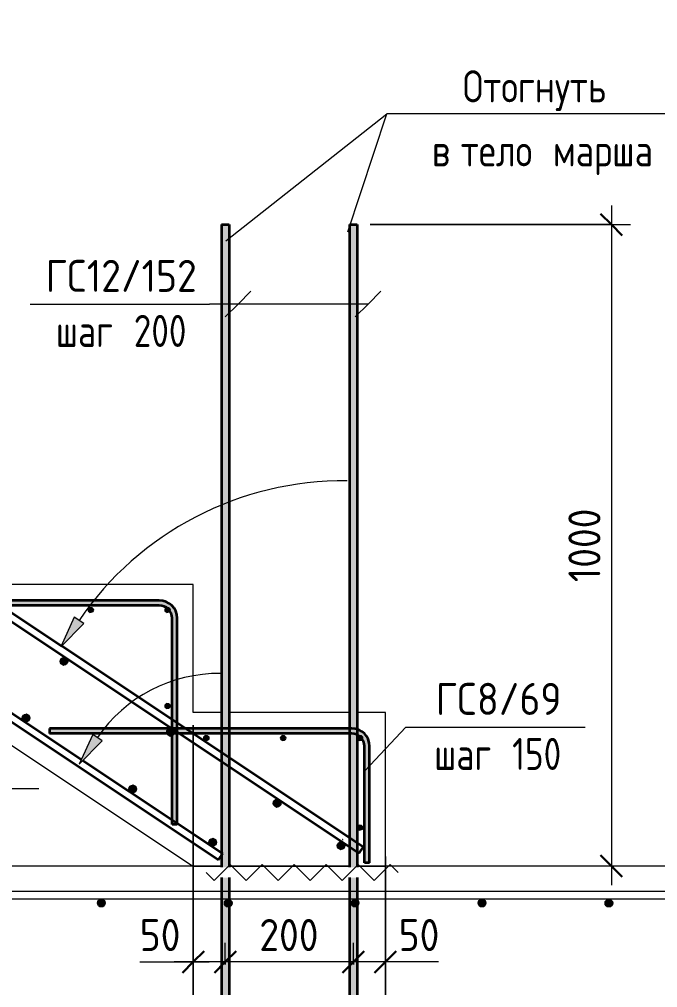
# Model space of a CAD drawing. Header units: millimetres. Extents: x 1059 to 21651, y -4238 to 7265.
# Drawn here: x 4099 to 5095, y -3200 to -1687 of the extents above; entities that cross this region are included whole.
import ezdxf

# ---------------------------------------------------------------- set-up
doc = ezdxf.new("R2010")
doc.units = ezdxf.units.MM
doc.linetypes.add('01 Штриховая _4 мм_', pattern=[6, 3.5, -2.5])
for name, color, linetype, lineweight in [('AA_Dim', 7, 'Continuous', 9), ('AA_Dim-20', 7, 'Continuous', 9), ('AA_Oformlenie', 7, 'Continuous', 9), ('AA_Vinoska', 7, 'Continuous', 9), ('AF_Perekritie', 7, 'Continuous', 60), ('AF_Perekritie_Опалубка', 253, 'Continuous', 20), ('KR_Armatura', 7, 'Continuous', 20), ('KR_Armatura_Tonkie', 7, 'Continuous', 20), ('KR_Fundament', 7, 'Continuous', 20)]:
    doc.layers.add(name, color=color, linetype=linetype, lineweight=lineweight)
doc.styles.add('GOST Common', font='GOST_Common.ttf', dxfattribs={"width": 0.85, "height": 50})
doc.styles.add('ISOCPEUR_1', font='isocpeur.TTF', dxfattribs={"width": 0.9, "height": 50})
doc.styles.add('ISOCPEUR_2', font='isocpeur.TTF', dxfattribs={"width": 0.8, "height": 50})
doc.dimstyles.new('00_Точн_3_знака__прозр_', dxfattribs={"dimscale": 304.8, "dimtxt": 50.137748, "dimasz": 0.111549, "dimexe": 0.098425, "dimexo": 0.065617, "dimgap": 0.006562, "dimtad": 1, "dimdec": 3, "dimrnd": 0.001, "dimdsep": 46, "dimtxsty": 'ISOCPEUR_1', "dimblk1": 'OBLIQUE', "dimblk2": 'OBLIQUE', "dimsah": 1, "dimcen": 0.09, "dimdle": 0.098425, "dimazin": 0, "dimtfac": 1, "dimtdec": 4, "dimtix": 1, "dimtmove": 1, "dimatfit": 3, "dimfxl": 1, "dimtvp": 1, "dimtolj": 1, "dimtzin": 0, "dimlwd": 18, "dimlwe": 18, "dimarcsym": 2})
doc.dimstyles.new('00_Точн_3_знака__прозр__1', dxfattribs={"dimscale": 304.8, "dimtxt": 50.137748, "dimasz": 0.111549, "dimexe": 0.098425, "dimexo": 0.065617, "dimgap": 0.006562, "dimtad": 1, "dimdec": 3, "dimrnd": 0.001, "dimdsep": 46, "dimtxsty": 'ISOCPEUR_1', "dimblk1": 'OBLIQUE', "dimblk2": 'OBLIQUE', "dimsah": 1, "dimcen": 0.09, "dimdle": 0.098425, "dimazin": 0, "dimtfac": 1, "dimtdec": 4, "dimtix": 1, "dimtmove": 0, "dimatfit": 3, "dimfxl": 1, "dimtvp": 1, "dimtolj": 1, "dimtzin": 0, "dimlwd": 18, "dimlwe": 18, "dimarcsym": 2})
doc.dimstyles.new('05_Округл_5мм__прозр_', dxfattribs={"dimscale": 304.8, "dimtxt": 50.137748, "dimasz": 0.111549, "dimexe": 0.098425, "dimexo": 0.065617, "dimgap": 0.006562, "dimtad": 1, "dimdec": 0, "dimrnd": 5, "dimdsep": 46, "dimtxsty": 'ISOCPEUR_1', "dimblk1": 'OBLIQUE', "dimblk2": 'OBLIQUE', "dimsah": 1, "dimcen": 0.09, "dimdle": 0.098425, "dimazin": 0, "dimtfac": 1, "dimtdec": 4, "dimtix": 1, "dimtmove": 0, "dimatfit": 3, "dimfxl": 1, "dimtvp": 1, "dimtolj": 1, "dimtzin": 0, "dimlwd": 18, "dimlwe": 18, "dimarcsym": 2})

# ---------------------------------------------------------------- blocks, each defined once
blk = doc.blocks.new('Лестница - Лестница-3665978-КР_РЗ_Арм_1')
at = {"layer": 'AF_Perekritie', "lineweight": 20}
for p, q in [((2270, -1612.2), (4369.6, -3010)), ((4370, -2570), (4070, -2570)), ((4370, -2770), (4370, -2570)), ((4414, -2770), (4370, -2770)), ((4614, -2770), (4426, -2770)), ((4670, -2770), (4626, -2770)), ((4670, -3010), (4670, -2770)), ((4369.6, -3010), (4414, -3010)), ((4426, -3010), (4614, -3010)), ((4626, -3010), (4670, -3010))]:
    blk.add_line(p, q, dxfattribs=at)
blk = doc.blocks.new('Последовательность узлов - 3мм масшт20 маскировка-904226-КР_РЗ_Арм_1')
at = {"layer": 'AA_Oformlenie'}
for p, q in [((1982.5, -1624.7), (2007.5, -1599.7)), ((2020, -1612.2), (2007.5, -1599.7)), ((2032.5, -1624.7), (2057.5, -1599.7)), ((2070, -1612.2), (2057.5, -1599.7)), ((2082.5, -1624.7), (2107.5, -1599.7)), ((2120, -1612.2), (2107.5, -1599.7)), ((2132.5, -1624.7), (2157.5, -1599.7)), ((2170, -1612.2), (2157.5, -1599.7)), ((2182.5, -1624.7), (2207.5, -1599.7)), ((2220, -1612.2), (2207.5, -1599.7)), ((2232.5, -1624.7), (2257.5, -1599.7)), ((2270, -1612.2), (2257.5, -1599.7)), ((1970, -1612.2), (1982.5, -1624.7)), ((2020, -1612.2), (2032.5, -1624.7)), ((2070, -1612.2), (2082.5, -1624.7)), ((2120, -1612.2), (2132.5, -1624.7)), ((2170, -1612.2), (2182.5, -1624.7)), ((2220, -1612.2), (2232.5, -1624.7))]:
    blk.add_line(p, q, dxfattribs=at)
blk = doc.blocks.new('079_Обозначение загиба стержня _ЭлУзла_ - Невидимые линии-4117683-КР_РЗ_Арм_1')
at = {"layer": 'AA_Oformlenie'}
blk.add_hatch(color=256, dxfattribs=at).paths.add_polyline_path([(4192.1, -2850.7), (4227.6, -2814.4), (4213, -2804.5)])
for p, q in [((4213, -2804.5), (4192.1, -2850.7)), ((4227.6, -2814.4), (4213, -2804.5)), ((4192.1, -2850.7), (4227.6, -2814.4))]:
    blk.add_line(p, q, dxfattribs=at)
blk.add_arc((4410.2, -2939.2), 230, 89.3466, 145.6466, dxfattribs=at)
at = {"layer": 'AA_Oformlenie', "linetype": '01 Штриховая _4 мм_'}
blk.add_arc((4408.1, -3000.5), 1.41, 359.3466, 55.6466, dxfattribs=at)
blk.add_arc((4408.1, -3000.5), 1.41, 359.3466, 55.6466, dxfattribs=at)
blk = doc.blocks.new('079_Обозначение загиба стержня _ЭлУзла_ - Невидимые линии-4117698-КР_РЗ_Арм_1')
at = {"layer": 'AA_Oformlenie'}
blk.add_hatch(color=256, dxfattribs=at).paths.add_polyline_path([(4163.4, -2667.5), (4198.9, -2631.2), (4184.3, -2621.3)])
for p, q in [((4184.3, -2621.3), (4163.4, -2667.5)), ((4163.4, -2667.5), (4198.9, -2631.2)), ((4198.9, -2631.2), (4184.3, -2621.3))]:
    blk.add_line(p, q, dxfattribs=at)
blk.add_arc((4604.4, -2908.4), 500, 89.3466, 145.6466, dxfattribs=at)
at = {"layer": 'AA_Oformlenie', "linetype": '01 Штриховая _4 мм_'}
blk.add_arc((4602.3, -2969.7), 1.41, 359.3466, 55.6466, dxfattribs=at)
blk.add_arc((4602.3, -2969.7), 1.41, 359.3466, 55.6466, dxfattribs=at)
blk = doc.blocks.new('DIMBLOCK1-КР_РЗ_Арм_1')
at = {"layer": 'AA_Dim-20', "lineweight": 18}
for p, q in [((5022.9, -1978), (5022.9, -3040)), ((4646, -2008), (5052.9, -2008)), ((5022.9, -2008), (4646, -2008)), ((5026.9, -3010), (4992.9, -3010)), ((5022.9, -3010), (5026.9, -3010))]:
    blk.add_line(p, q, dxfattribs=at)
at = {"layer": 'AA_Dim-20', "lineweight": 30}
for p, q in [((5022.9, -2008), (5005.9, -1991)), ((5022.9, -2008), (5039.9, -2025)), ((5022.9, -3010), (5005.9, -2993)), ((5022.9, -3010), (5039.9, -3027))]:
    blk.add_line(p, q, dxfattribs=at)
at = {"layer": 'AA_Dim-20', "color": 0, "lineweight": 18, "insert": (4955.8, -2566.7), "char_height": 50, "width": 138.494, "attachment_point": 1, "rotation": 90, "line_spacing_factor": 1.135194, "style": 'ISOCPEUR_1'}
blk.add_mtext('1000', dxfattribs=at)
blk = doc.blocks.new('_Oblique')
at = {"color": 0, "linetype": 'ByBlock', "lineweight": -2}
blk.add_line((-0.5, -0.5), (0.5, 0.5), dxfattribs=at)
blk = doc.blocks.new('042_М_Арматуры - Диам длина поз _ Шаг-2260295-КР_РЗ_Арм_1')
at = {"layer": 'AA_Vinoska'}
blk.add_line((2320.2, -2386), (2600.2, -2386), dxfattribs=at)
blk = doc.blocks.new('DIMBLOCK8-КР_РЗ_Арм_1')
at = {"layer": 'AA_Dim-20', "lineweight": 18}
for p, q in [((4670, -3030), (4670, -3189.9)), ((4670, -3159.9), (4670, -3030)), ((4620, -3164), (4620, -3129.9)), ((4700, -3159.9), (4620, -3159.9)), ((4620, -3159.9), (4620, -3164)), ((4670.7, -3159.9), (4645, -3159.9)), ((4753.1, -3159.9), (4670.7, -3159.9))]:
    blk.add_line(p, q, dxfattribs=at)
at = {"layer": 'AA_Dim-20', "lineweight": 30}
for p, q in [((4620, -3159.9), (4637, -3142.9)), ((4670, -3159.9), (4687, -3142.9)), ((4620, -3159.9), (4603, -3176.9)), ((4670, -3159.9), (4653, -3176.9))]:
    blk.add_line(p, q, dxfattribs=at)
at = {"layer": 'AA_Dim-20', "color": 0, "lineweight": 18, "insert": (4690.7, -3092.8), "char_height": 50, "width": 74.923, "attachment_point": 1, "line_spacing_factor": 1.135194, "style": 'ISOCPEUR_1'}
blk.add_mtext('50', dxfattribs=at)
blk = doc.blocks.new('DIMBLOCK9-КР_РЗ_Арм_1')
at = {"layer": 'AA_Dim-20', "lineweight": 18}
for p, q in [((4420, -3164), (4420, -3129.9)), ((4620, -3164), (4620, -3129.9)), ((4620, -3159.9), (4420, -3159.9)), ((4420, -3159.9), (4420, -3164)), ((4620, -3159.9), (4620, -3164))]:
    blk.add_line(p, q, dxfattribs=at)
at = {"layer": 'AA_Dim-20', "lineweight": 30}
for p, q in [((4420, -3159.9), (4437, -3142.9)), ((4620, -3159.9), (4637, -3142.9)), ((4420, -3159.9), (4403, -3176.9)), ((4620, -3159.9), (4603, -3176.9))]:
    blk.add_line(p, q, dxfattribs=at)
at = {"layer": 'AA_Dim-20', "color": 0, "lineweight": 18, "insert": (4473.2, -3092.8), "char_height": 50, "width": 112.384, "attachment_point": 1, "line_spacing_factor": 1.135194, "style": 'ISOCPEUR_1'}
blk.add_mtext('200', dxfattribs=at)
blk = doc.blocks.new('DIMBLOCK10-КР_РЗ_Арм_1')
at = {"layer": 'AA_Dim-20', "lineweight": 18}
for p, q in [((4370, -2790), (4370, -3189.9)), ((4370, -3159.9), (4370, -2790)), ((4420, -3164), (4420, -3129.9)), ((4286.4, -3159.9), (4368.9, -3159.9)), ((4420, -3159.9), (4340, -3159.9)), ((4368.9, -3159.9), (4395, -3159.9)), ((4420, -3159.9), (4420, -3164))]:
    blk.add_line(p, q, dxfattribs=at)
at = {"layer": 'AA_Dim-20', "lineweight": 30}
for p, q in [((4370, -3159.9), (4387, -3142.9)), ((4420, -3159.9), (4437, -3142.9)), ((4370, -3159.9), (4353, -3176.9)), ((4420, -3159.9), (4403, -3176.9))]:
    blk.add_line(p, q, dxfattribs=at)
at = {"layer": 'AA_Dim-20', "color": 0, "lineweight": 18, "insert": (4286.4, -3092.8), "char_height": 50, "width": 74.923, "attachment_point": 1, "line_spacing_factor": 1.135194, "style": 'ISOCPEUR_1'}
blk.add_mtext('50', dxfattribs=at)
blk = doc.blocks.new('042_М_Арматуры - Диам длина поз _ Шаг _засечки_-3174167-КР_РЗ_Арм_1')
at = {"layer": 'AA_Vinoska'}
blk.add_line((3451.6, -2754.3), (3731.6, -2754.3), dxfattribs=at)
blk = doc.blocks.new('010_Текст с выноской - Текст 2 строки-4009738-КР_РЗ_Арм_1')
at = {"layer": 'AA_Vinoska'}
blk.add_line((2820.1, -571.8), (2320.1, -571.8), dxfattribs=at)
blk = doc.blocks.new('DIMBLOCK16-КР_РЗ_Арм_1')
at = {"layer": 'AA_Dim-20', "lineweight": 18}
for p, q in [((4370, -2790), (4370, -4023.3)), ((4370, -3993.3), (4370, -2790)), ((2270, -3030), (2270, -4023.3)), ((2270, -3993.3), (2270, -3030)), ((2270, -3993.3), (4370, -3993.3))]:
    blk.add_line(p, q, dxfattribs=at)
at = {"layer": 'AA_Dim-20', "lineweight": 30}
for p, q in [((2270, -3993.3), (2287, -3976.3)), ((4370, -3993.3), (4387, -3976.3)), ((2270, -3993.3), (2253, -4010.3)), ((4370, -3993.3), (4353, -4010.3))]:
    blk.add_line(p, q, dxfattribs=at)
at = {"layer": 'AA_Dim-20', "color": 0, "lineweight": 18, "insert": (3262.3, -3926.2), "char_height": 50, "width": 138.494, "attachment_point": 1, "line_spacing_factor": 1.135194, "style": 'ISOCPEUR_1'}
blk.add_mtext('2100', dxfattribs=at)
blk = doc.blocks.new('DIMBLOCK17-КР_РЗ_Арм_1')
at = {"layer": 'AA_Dim-20', "lineweight": 18}
for p, q in [((4370, -2790), (4370, -4023.3)), ((4370, -3993.3), (4370, -2790)), ((4670, -2995.2), (4670, -4023.3)), ((4670, -3993.3), (4670, -2995.2)), ((4370, -3993.3), (4670, -3993.3))]:
    blk.add_line(p, q, dxfattribs=at)
at = {"layer": 'AA_Dim-20', "lineweight": 30}
for p, q in [((4370, -3993.3), (4387, -3976.3)), ((4670, -3993.3), (4687, -3976.3)), ((4370, -3993.3), (4353, -4010.3)), ((4670, -3993.3), (4653, -4010.3))]:
    blk.add_line(p, q, dxfattribs=at)
at = {"layer": 'AA_Dim-20', "color": 0, "lineweight": 18, "insert": (4473.2, -3926.2), "char_height": 50, "width": 112.384, "attachment_point": 1, "line_spacing_factor": 1.135194, "style": 'ISOCPEUR_1'}
blk.add_mtext('300', dxfattribs=at)
blk = doc.blocks.new('DIMBLOCK18-КР_РЗ_Арм_1')
at = {"layer": 'AA_Dim-20', "lineweight": 18}
for p, q in [((4670, -2995.2), (4670, -4023.3)), ((4670, -3993.3), (4670, -2995.2)), ((6660, -3330), (6660, -4023.3)), ((6660, -3993.3), (6660, -3330)), ((4670, -3993.3), (6660, -3993.3))]:
    blk.add_line(p, q, dxfattribs=at)
at = {"layer": 'AA_Dim-20', "lineweight": 30}
for p, q in [((4670, -3993.3), (4687, -3976.3)), ((6660, -3993.3), (6677, -3976.3)), ((4670, -3993.3), (4653, -4010.3)), ((6660, -3993.3), (6643, -4010.3))]:
    blk.add_line(p, q, dxfattribs=at)
at = {"layer": 'AA_Dim-20', "color": 0, "lineweight": 18, "insert": (5607.3, -3926.2), "char_height": 50, "width": 138.494, "attachment_point": 1, "line_spacing_factor": 1.135194, "style": 'ISOCPEUR_1'}
blk.add_mtext('1990', dxfattribs=at)

msp = doc.modelspace()

# ---------------------------------------------------------------- hatches: boundary and pattern name
at = {"layer": 'KR_Armatura'}
h = msp.add_hatch(color=256, dxfattribs=at)
edge = h.paths.add_edge_path()
edge.add_arc((4210, -2610), 4, 0, 360)
for points in [[(4208.7639, -2613.8042), (4213.2361, -2612.3511), (4213.2361, -2607.6489), (4208.7639, -2606.1958), (4206, -2610)], [(4328.7639, -2613.8042), (4333.2361, -2612.3511), (4333.2361, -2607.6489), (4328.7639, -2606.1958), (4326, -2610)], [(4167.6636, -2696.1514), (4173.0403, -2693.4886), (4173.4227, -2687.5008), (4168.4282, -2684.1758), (4163.0515, -2686.8386), (4162.6691, -2692.8264)], [(4328.7639, -2763.8042), (4333.2361, -2762.3511), (4333.2361, -2757.6489), (4328.7639, -2756.1958), (4326, -2760)], [(4108.6226, -2784.8358), (4113.9994, -2782.173), (4114.3817, -2776.1852), (4109.3873, -2772.8602), (4104.0105, -2775.523), (4103.6282, -2781.5108)], [(4334.1447, -2806.9848), (4339.5214, -2804.322), (4339.9037, -2798.3342), (4334.9093, -2795.0092), (4329.5325, -2797.672), (4329.1502, -2803.6598)], [(4389.1806, -2813.8042), (4393.6527, -2812.3511), (4393.6527, -2807.6489), (4389.1806, -2806.1958), (4386.4167, -2810)], [(4509.1806, -2813.8042), (4513.6527, -2812.3511), (4513.6527, -2807.6489), (4509.1806, -2806.1958), (4506.4167, -2810)], [(4629.1806, -2813.8042), (4633.6527, -2812.3511), (4633.6527, -2807.6489), (4629.1806, -2806.1958), (4626.4167, -2810)], [(4275.1037, -2895.6692), (4280.4805, -2893.0064), (4280.8628, -2887.0186), (4275.8684, -2883.6936), (4270.4916, -2886.3564), (4270.1093, -2892.3442)], [(4500.6257, -2917.8183), (4506.0025, -2915.1555), (4506.3848, -2909.1677), (4501.3904, -2905.8426), (4496.0136, -2908.5055), (4495.6313, -2914.4933)], [(4629.1806, -2953.8042), (4633.6527, -2952.3511), (4633.6527, -2947.6489), (4629.1806, -2946.1958), (4626.4167, -2950)], [(4399.9645, -2978.7943), (4405.3413, -2976.1315), (4405.7236, -2970.1437), (4400.7292, -2966.8187), (4395.3524, -2969.4815), (4394.9701, -2975.4693)], [(4600.5144, -2984.3183), (4605.8911, -2981.6555), (4606.2734, -2975.6677), (4601.279, -2972.3427), (4595.9023, -2975.0055), (4595.5199, -2980.9933)]]:
    msp.add_hatch(color=256, dxfattribs=at).paths.add_polyline_path(points)
h = msp.add_hatch(color=256, dxfattribs=at)
edge = h.paths.add_edge_path()
edge.add_arc((4330, -2610), 4, 0, 360)
h = msp.add_hatch(color=256, dxfattribs=at)
edge = h.paths.add_edge_path()
edge.add_arc((4168.0459, -2690.1636), 6, 0, 360)
h = msp.add_hatch(color=256, dxfattribs=at)
edge = h.paths.add_edge_path()
edge.add_arc((4330, -2760), 4, 0, 360)
h = msp.add_hatch(color=256, dxfattribs=at)
edge = h.paths.add_edge_path()
edge.add_arc((4109.005, -2778.848), 6, 0, 360)
h = msp.add_hatch(color=256, dxfattribs=at)
edge = h.paths.add_edge_path()
edge.add_arc((4334.527, -2800.997), 6, 0, 360)
h = msp.add_hatch(color=256, dxfattribs=at)
edge = h.paths.add_edge_path()
edge.add_arc((4390.4167, -2810), 4, 0, 360)
h = msp.add_hatch(color=256, dxfattribs=at)
edge = h.paths.add_edge_path()
edge.add_arc((4510.4167, -2810), 4, 0, 360)
h = msp.add_hatch(color=256, dxfattribs=at)
edge = h.paths.add_edge_path()
edge.add_arc((4630.4167, -2810), 4, 0, 360)
h = msp.add_hatch(color=256, dxfattribs=at)
edge = h.paths.add_edge_path()
edge.add_arc((4275.486, -2889.6814), 6, 0, 360)
h = msp.add_hatch(color=256, dxfattribs=at)
edge = h.paths.add_edge_path()
edge.add_arc((4501.008, -2911.8305), 6, 0, 360)
h = msp.add_hatch(color=256, dxfattribs=at)
edge = h.paths.add_edge_path()
edge.add_arc((4630.4167, -2950), 4, 0, 360)
h = msp.add_hatch(color=256, dxfattribs=at)
edge = h.paths.add_edge_path()
edge.add_arc((4400.3468, -2972.8065), 6, 0, 360)
h = msp.add_hatch(color=256, dxfattribs=at)
edge = h.paths.add_edge_path()
edge.add_arc((4600.8967, -2978.3305), 6, 0, 360)
at = {"layer": 'KR_Armatura', "lineweight": 9}
h = msp.add_hatch(color=256, dxfattribs=at)
edge = h.paths.add_edge_path()
edge.add_arc((4226.4348, -3068), 6, 0, 360)
for points in [[(4223.4348, -3073.1962), (4229.4348, -3073.1962), (4232.4348, -3068), (4229.4348, -3062.8038), (4223.4348, -3062.8038), (4220.4348, -3068)], [(4421.5652, -3073.1962), (4427.5652, -3073.1962), (4430.5652, -3068), (4427.5652, -3062.8038), (4421.5652, -3062.8038), (4418.5652, -3068)], [(4619.6957, -3073.1962), (4625.6957, -3073.1962), (4628.6957, -3068), (4625.6957, -3062.8038), (4619.6957, -3062.8038), (4616.6957, -3068)], [(4817.8261, -3073.1962), (4823.8261, -3073.1962), (4826.8261, -3068), (4823.8261, -3062.8038), (4817.8261, -3062.8038), (4814.8261, -3068)], [(5015.9565, -3073.1962), (5021.9565, -3073.1962), (5024.9565, -3068), (5021.9565, -3062.8038), (5015.9565, -3062.8038), (5012.9565, -3068)]]:
    msp.add_hatch(color=256, dxfattribs=at).paths.add_polyline_path(points)
h = msp.add_hatch(color=256, dxfattribs=at)
edge = h.paths.add_edge_path()
edge.add_arc((4424.5652, -3068), 6, 0, 360)
h = msp.add_hatch(color=256, dxfattribs=at)
edge = h.paths.add_edge_path()
edge.add_arc((4622.6957, -3068), 6, 0, 360)
h = msp.add_hatch(color=256, dxfattribs=at)
edge = h.paths.add_edge_path()
edge.add_arc((4820.8261, -3068), 6, 0, 360)
h = msp.add_hatch(color=256, dxfattribs=at)
edge = h.paths.add_edge_path()
edge.add_arc((5018.9565, -3068), 6, 0, 360)
at = {"layer": 'KR_Armatura_Tonkie'}
h = msp.add_hatch(color=256, dxfattribs=at)
h.paths.add_polyline_path([(4426, -3216), (4426, -3028), (4414, -3028), (4414, -3216)])
h.paths.add_polyline_path([(4426, -3012), (4426, -2008), (4414, -2008), (4414, -3012)])
h = msp.add_hatch(color=256, dxfattribs=at)
h.paths.add_polyline_path([(4626, -3216), (4626, -3028), (4614, -3028), (4614, -3216)])
h.paths.add_polyline_path([(4626, -3012), (4626, -2008), (4614, -2008), (4614, -3012)])
for color, points in [(250, [(3845, -2603), (4317, -2603), (4317, -2595), (3845, -2595)]), (250, [(4337, -2623), (4345, -2623), (4344.0459, -2615.7531), (4341.2487, -2609), (4336.799, -2603.201), (4331, -2598.7513), (4324.2469, -2595.9541), (4317, -2595), (4317, -2603), (4322.1764, -2603.6815), (4327, -2605.6795), (4331.1421, -2608.8579), (4334.3205, -2613), (4336.3185, -2617.8236), (4336.7216, -2620.8854)]), (256, [(4345, -2945), (4345, -2623), (4337, -2623), (4337, -2945)]), (250, [(4145.4167, -2803), (4617.4167, -2803), (4617.4167, -2795), (4145.4167, -2795)]), (250, [(4637.4167, -2823), (4645.4167, -2823), (4644.4626, -2815.7531), (4641.6654, -2809), (4637.2157, -2803.201), (4631.4167, -2798.7513), (4624.6636, -2795.9541), (4617.4167, -2795), (4617.4167, -2803), (4622.593, -2803.6815), (4627.4167, -2805.6795), (4631.5588, -2808.8579), (4634.7372, -2813), (4636.7352, -2817.8236)]), (256, [(4645.4167, -3005), (4645.4167, -2823), (4637.4167, -2823), (4637.4167, -3005)])]:
    msp.add_hatch(color=color, dxfattribs=at).paths.add_polyline_path(points)

# ---------------------------------------------------------------- linework, layer by layer
at = {"layer": 'AA_Vinoska'}
for p, q in [((4420.7354, -2033.369), (4672.2347, -1834.7918)), ((4611.2464, -2019.1176), (4672.2347, -1834.7918)), ((4440, -2132.1501), (4460, -2112.1501)), ((4643.0342, -2132.1501), (4663.0342, -2112.1501)), ((4440, -2132.1501), (4395.4065, -2132.1501)), ((4643.0342, -2132.1501), (4395.4065, -2132.1501)), ((4440, -2132.1501), (4420, -2152.1501)), ((4643.0342, -2132.1501), (4623.0342, -2152.1501)), ((4638.4025, -2860.8585), (4701.9208, -2792.9472))]:
    msp.add_line(p, q, dxfattribs=at)
at = {"layer": 'KR_Armatura'}
for p, q in [((4208.7639, -2606.1958), (4206, -2610)), ((4206, -2610), (4208.7639, -2613.8042)), ((4213.2361, -2607.6489), (4208.7639, -2606.1958)), ((4208.7639, -2613.8042), (4213.2361, -2612.3511)), ((4213.2361, -2612.3511), (4213.2361, -2607.6489)), ((4328.7639, -2606.1958), (4326, -2610)), ((4326, -2610), (4328.7639, -2613.8042)), ((4333.2361, -2607.6489), (4328.7639, -2606.1958)), ((4328.7639, -2613.8042), (4333.2361, -2612.3511)), ((4333.2361, -2612.3511), (4333.2361, -2607.6489)), ((4163.0515, -2686.8386), (4162.6691, -2692.8264)), ((4168.4282, -2684.1758), (4163.0515, -2686.8386)), ((4173.4227, -2687.5008), (4168.4282, -2684.1758)), ((4173.0403, -2693.4886), (4173.4227, -2687.5008)), ((4162.6691, -2692.8264), (4167.6636, -2696.1514)), ((4167.6636, -2696.1514), (4173.0403, -2693.4886)), ((4328.7639, -2756.1958), (4326, -2760)), ((4326, -2760), (4328.7639, -2763.8042)), ((4333.2361, -2757.6489), (4328.7639, -2756.1958)), ((4328.7639, -2763.8042), (4333.2361, -2762.3511)), ((4333.2361, -2762.3511), (4333.2361, -2757.6489)), ((4104.0105, -2775.523), (4103.6282, -2781.5108)), ((4103.6282, -2781.5108), (4108.6226, -2784.8358)), ((4109.3873, -2772.8602), (4104.0105, -2775.523)), ((4108.6226, -2784.8358), (4113.9994, -2782.173)), ((4114.3817, -2776.1852), (4109.3873, -2772.8602)), ((4113.9994, -2782.173), (4114.3817, -2776.1852)), ((4329.5325, -2797.672), (4329.1502, -2803.6598)), ((4334.9093, -2795.0092), (4329.5325, -2797.672)), ((4339.9037, -2798.3342), (4334.9093, -2795.0092)), ((4329.1502, -2803.6598), (4334.1447, -2806.9848)), ((4334.1447, -2806.9848), (4339.5214, -2804.322)), ((4339.5214, -2804.322), (4339.9037, -2798.3342)), ((4389.1806, -2806.1958), (4386.4167, -2810)), ((4386.4167, -2810), (4389.1806, -2813.8042)), ((4393.6527, -2807.6489), (4389.1806, -2806.1958)), ((4389.1806, -2813.8042), (4393.6527, -2812.3511)), ((4393.6527, -2812.3511), (4393.6527, -2807.6489)), ((4509.1806, -2806.1958), (4506.4167, -2810)), ((4506.4167, -2810), (4509.1806, -2813.8042)), ((4513.6527, -2807.6489), (4509.1806, -2806.1958)), ((4509.1806, -2813.8042), (4513.6527, -2812.3511)), ((4513.6527, -2812.3511), (4513.6527, -2807.6489)), ((4629.1806, -2806.1958), (4626.4167, -2810)), ((4626.4167, -2810), (4629.1806, -2813.8042)), ((4633.6527, -2807.6489), (4629.1806, -2806.1958)), ((4629.1806, -2813.8042), (4633.6527, -2812.3511)), ((4633.6527, -2812.3511), (4633.6527, -2807.6489)), ((4270.4916, -2886.3564), (4270.1093, -2892.3442)), ((4275.8684, -2883.6936), (4270.4916, -2886.3564)), ((4280.8628, -2887.0186), (4275.8684, -2883.6936)), ((4280.4805, -2893.0064), (4280.8628, -2887.0186)), ((4270.1093, -2892.3442), (4275.1037, -2895.6692)), ((4275.1037, -2895.6692), (4280.4805, -2893.0064)), ((4496.0136, -2908.5055), (4495.6313, -2914.4933)), ((4495.6313, -2914.4933), (4500.6257, -2917.8183)), ((4501.3904, -2905.8426), (4496.0136, -2908.5055)), ((4500.6257, -2917.8183), (4506.0025, -2915.1555)), ((4506.3848, -2909.1677), (4501.3904, -2905.8426)), ((4506.0025, -2915.1555), (4506.3848, -2909.1677)), ((4629.1806, -2946.1958), (4626.4167, -2950)), ((4633.6527, -2947.6489), (4629.1806, -2946.1958)), ((4633.6527, -2952.3511), (4633.6527, -2947.6489)), ((4626.4167, -2950), (4629.1806, -2953.8042)), ((4629.1806, -2953.8042), (4633.6527, -2952.3511)), ((4395.3524, -2969.4815), (4394.9701, -2975.4693)), ((4394.9701, -2975.4693), (4399.9645, -2978.7943)), ((4400.7292, -2966.8187), (4395.3524, -2969.4815)), ((4399.9645, -2978.7943), (4405.3413, -2976.1315)), ((4405.7236, -2970.1437), (4400.7292, -2966.8187)), ((4405.3413, -2976.1315), (4405.7236, -2970.1437)), ((4595.9023, -2975.0055), (4595.5199, -2980.9933)), ((4601.279, -2972.3427), (4595.9023, -2975.0055)), ((4606.2734, -2975.6677), (4601.279, -2972.3427)), ((4605.8911, -2981.6555), (4606.2734, -2975.6677)), ((4595.5199, -2980.9933), (4600.5144, -2984.3183)), ((4600.5144, -2984.3183), (4605.8911, -2981.6555))]:
    msp.add_line(p, q, dxfattribs=at)
at = {"layer": 'KR_Armatura', "lineweight": 9}
for p, q in [((4223.4348, -3062.8038), (4220.4348, -3068)), ((4220.4348, -3068), (4223.4348, -3073.1962)), ((4229.4348, -3062.8038), (4223.4348, -3062.8038)), ((4232.4348, -3068), (4229.4348, -3062.8038)), ((4229.4348, -3073.1962), (4232.4348, -3068)), ((4421.5652, -3062.8038), (4418.5652, -3068)), ((4418.5652, -3068), (4421.5652, -3073.1962)), ((4427.5652, -3062.8038), (4421.5652, -3062.8038)), ((4430.5652, -3068), (4427.5652, -3062.8038)), ((4427.5652, -3073.1962), (4430.5652, -3068)), ((4619.6957, -3062.8038), (4616.6957, -3068)), ((4616.6957, -3068), (4619.6957, -3073.1962)), ((4625.6957, -3062.8038), (4619.6957, -3062.8038)), ((4628.6957, -3068), (4625.6957, -3062.8038)), ((4625.6957, -3073.1962), (4628.6957, -3068)), ((4817.8261, -3062.8038), (4814.8261, -3068)), ((4814.8261, -3068), (4817.8261, -3073.1962)), ((4823.8261, -3062.8038), (4817.8261, -3062.8038)), ((4826.8261, -3068), (4823.8261, -3062.8038)), ((4823.8261, -3073.1962), (4826.8261, -3068)), ((5015.9565, -3062.8038), (5012.9565, -3068)), ((5012.9565, -3068), (5015.9565, -3073.1962)), ((5021.9565, -3062.8038), (5015.9565, -3062.8038)), ((5024.9565, -3068), (5021.9565, -3062.8038)), ((5021.9565, -3073.1962), (5024.9565, -3068)), ((4223.4348, -3073.1962), (4229.4348, -3073.1962)), ((4421.5652, -3073.1962), (4427.5652, -3073.1962)), ((4619.6957, -3073.1962), (4625.6957, -3073.1962)), ((4817.8261, -3073.1962), (4823.8261, -3073.1962)), ((5015.9565, -3073.1962), (5021.9565, -3073.1962))]:
    msp.add_line(p, q, dxfattribs=at)
at = {"layer": 'KR_Armatura'}
for centre, radius in [((4210, -2610), 4), ((4330, -2610), 4), ((4168.0459, -2690.1636), 6), ((4330, -2760), 4), ((4109.005, -2778.848), 6), ((4334.527, -2800.997), 6), ((4390.4167, -2810), 4), ((4510.4167, -2810), 4), ((4630.4167, -2810), 4), ((4275.486, -2889.6814), 6), ((4501.008, -2911.8305), 6), ((4630.4167, -2950), 4), ((4400.3468, -2972.8065), 6), ((4600.8967, -2978.3305), 6)]:
    msp.add_circle(centre, radius, dxfattribs=at)
at = {"layer": 'KR_Armatura', "lineweight": 9}
for centre in [(4226.4348, -3068), (4424.5652, -3068), (4622.6957, -3068), (4820.8261, -3068), (5018.9565, -3068)]:
    msp.add_circle(centre, 6, dxfattribs=at)
at = {"layer": 'KR_Armatura_Tonkie', "lineweight": 35}
for p, q in [((1995.9939, -1236.9292), (4629.2439, -2989.9944)), ((2167.4196, -1336.6385), (4164.1304, -2665.9327)), ((1991.675, -1390.8765), (4409.4892, -3000.5171)), ((2463.7124, -1690.7156), (4195.35, -2843.5395)), ((4414, -2008), (4414, -3012)), ((4414, -2008), (4426, -2008)), ((4426, -2008), (4426, -3012)), ((4614, -2008), (4614, -3012)), ((4614, -2008), (4626, -2008)), ((4626, -2008), (4626, -3012)), ((4317, -2595), (3845, -2595)), ((4317, -2603), (3845, -2603)), ((4337, -2945), (4337, -2623)), ((4345, -2945), (4345, -2623)), ((4164.6416, -2666.2731), (4635.8939, -2980.0056)), ((4617.4167, -2795), (4145.4167, -2795)), ((4145.4167, -2795), (4145.4167, -2803)), ((4617.4167, -2803), (4145.4167, -2803)), ((4637.4167, -3005), (4637.4167, -2823)), ((4645.4167, -3005), (4645.4167, -2823)), ((4197.6396, -2845.0638), (4416.1392, -2990.5282)), ((4345, -2945), (4337, -2945)), ((4409.4892, -3000.5171), (4416.1392, -2990.5282)), ((4629.2439, -2989.9944), (4635.8939, -2980.0056)), ((4645.4167, -3005), (4637.4167, -3005)), ((4414, -3028), (4414, -3216)), ((4426, -3028), (4426, -3216)), ((4614, -3028), (4614, -3216)), ((4626, -3028), (4626, -3216))]:
    msp.add_line(p, q, dxfattribs=at)
at = {"layer": 'KR_Armatura_Tonkie'}
for p, q in [((6640, -3050), (2010, -3050)), ((6640, -3062), (2010, -3062))]:
    msp.add_line(p, q, dxfattribs=at)
at = {"layer": 'KR_Armatura_Tonkie', "lineweight": 35}
for centre, radius, start in [((4317, -2623), 28, 0), ((4317, -2623), 20, 360), ((4617.4167, -2823), 28, 0), ((4617.4167, -2823), 20, 360)]:
    msp.add_arc(centre, radius, start, 90, dxfattribs=at)
at = {"layer": 'KR_Fundament'}
for p, q in [((4414, -3010), (2290, -3010)), ((4614, -3010), (4426, -3010)), ((6660, -3010), (4626, -3010))]:
    msp.add_line(p, q, dxfattribs=at)

# ---------------------------------------------------------------- block references
at = {"layer": 'AA_Oformlenie'}
for name in ['079_Обозначение загиба стержня _ЭлУзла_ - Невидимые линии-4117698-КР_РЗ_Арм_1', '079_Обозначение загиба стержня _ЭлУзла_ - Невидимые линии-4117683-КР_РЗ_Арм_1']:
    msp.add_blockref(name, (0, 0), dxfattribs=at)
at = {"layer": 'AA_Oformlenie', "rotation": 180}
msp.add_blockref('Последовательность узлов - 3мм масшт20 маскировка-904226-КР_РЗ_Арм_1', (6660, -4632.2093), dxfattribs=at)
at = {"layer": 'AA_Vinoska'}
for name, p in [('010_Текст с выноской - Текст 2 строки-4009738-КР_РЗ_Арм_1', (2352.121, -1262.9742)), ('042_М_Арматуры - Диам длина поз _ Шаг _засечки_-3174167-КР_РЗ_Арм_1', (663.8464, 622.1224)), ('042_М_Арматуры - Диам длина поз _ Шаг-2260295-КР_РЗ_Арм_1', (2381.6997, -406.9263)), ('042_М_Арматуры - Диам длина поз _ Шаг-2260295-КР_РЗ_Арм_1', (1528.6861, -502.7397))]:
    msp.add_blockref(name, p, dxfattribs=at)
at = {"layer": 'AF_Perekritie_Опалубка'}
msp.add_blockref('Лестница - Лестница-3665978-КР_РЗ_Арм_1', (0, 0), dxfattribs=at)

# ---------------------------------------------------------------- texts
at = {"layer": 'AA_Vinoska', "char_height": 50, "attachment_point": 1}
for s, insert, width, style in [('Отогнуть', (4790.989, -1767.1458), 317.548419, 'GOST Common'), ('\\fGOST Common|b0|i0|c204|p34|;\\W.85; ', (4772.9849, -1867.1458), 17.717294, 'GOST Common'), ('\\fGOST Common|b0|i0|c204|p34|;\\W.85; ', (4916.9183, -1867.1458), 17.717294, 'GOST Common'), ('\\fGOST Common|b0|i0|c204|p34|;\\W.85;в', (4742.624, -1867.1458), 36.797456, 'GOST Common'), ('тело', (4787.6032, -1867.1458), 156.729906, 'GOST Common'), ('марша', (4931.5365, -1867.1458), 205.793181, 'GOST Common'), ('ГС', (4139.4993, -2063.1451), 77.924025, 'ISOCPEUR_1'), ('12/152', (4203.7931, -2063.1451), 210.683475, 'ISOCPEUR_1'), (' 200', (4251.7477, -2149.1262), 133.4008, 'ISOCPEUR_2'), ('шаг', (4155.4393, -2149.1262), 116.7257, 'ISOCPEUR_2'), ('ГС', (4748.6936, -2723.9423), 77.924025, 'ISOCPEUR_1'), ('8/69', (4812.9874, -2723.9423), 155.84805, 'ISOCPEUR_1'), (' 150', (4842.502, -2809.9233), 123.1392, 'ISOCPEUR_2'), ('шаг', (4746.1936, -2809.9233), 116.7257, 'ISOCPEUR_2')]:
    msp.add_mtext(s, dxfattribs=dict(at, insert=insert, width=width, style=style))

# ---------------------------------------------------------------- dimensions: what is measured, and where the dimension line sits
at = {"layer": 'AA_Dim', "lineweight": 18}
dim = msp.add_linear_dim(base=(5022.8906, -3010), p1=(4626, -2008), p2=(5046.9322, -3010), angle=90, dimstyle='05_Округл_5мм__прозр_', override={"dimpost": '<>', "dimfxl": 1086.82469}, dxfattribs=at)
dim.commit()
dim.dimension.update_dxf_attribs({"geometry": 'DIMBLOCK1-КР_РЗ_Арм_1', "text_midpoint": (4995.8906, -2509)})
for base, p1, p2, override, picture, middle in [((4370, -3993.2902), (2270, -3010), (4370, -2770), {"dimpost": '<>', "dimfxl": 2113.669794}, 'DIMBLOCK16-КР_РЗ_Арм_1', (3320, -3966.2902)), ((4670, -3993.2902), (4370, -2770), (4670, -2975.1914), {"dimpost": '<>', "dimfxl": 363.460481}, 'DIMBLOCK17-КР_РЗ_Арм_1', (4520, -3966.2902)), ((6660, -3993.2902), (4670, -2975.1914), (6660, -3310), {"dimpost": '<>', "dimfxl": 2017.968479}, 'DIMBLOCK18-КР_РЗ_Арм_1', (5665, -3966.2902)), ((4420, -3159.9471), (4620, -3183.9887), (4420, -3183.9887), {"dimpost": '<>', "dimfxl": 200}, 'DIMBLOCK9-КР_РЗ_Арм_1', (4520, -3132.9471))]:
    dim = msp.add_linear_dim(base=base, p1=p1, p2=p2, dimstyle='00_Точн_3_знака__прозр__1', override=override, dxfattribs=at)
    dim.commit()
    dim.dimension.update_dxf_attribs({"geometry": picture, "text_midpoint": middle})
for base, p1, p2, override, picture, middle in [((4370, -3159.9471), (4420, -3183.9887), (4370, -2770), {"dimpost": '<>', "dimfxl": 416.997164}, 'DIMBLOCK10-КР_РЗ_Арм_1', (4323.9001, -3126.1445)), ((4620, -3159.9471), (4670, -3010), (4620, -3183.9887), {"dimpost": '<>', "dimfxl": 181.03056}, 'DIMBLOCK8-КР_РЗ_Арм_1', (4728.1483, -3126.1445))]:
    dim = msp.add_linear_dim(base=base, p1=p1, p2=p2, dimstyle='00_Точн_3_знака__прозр_', override=override, dxfattribs=at)
    dim.commit()
    dim.dimension.update_dxf_attribs({"geometry": picture, "text_midpoint": middle, "dimtype": 160})

doc.saveas('drawing.dxf')
